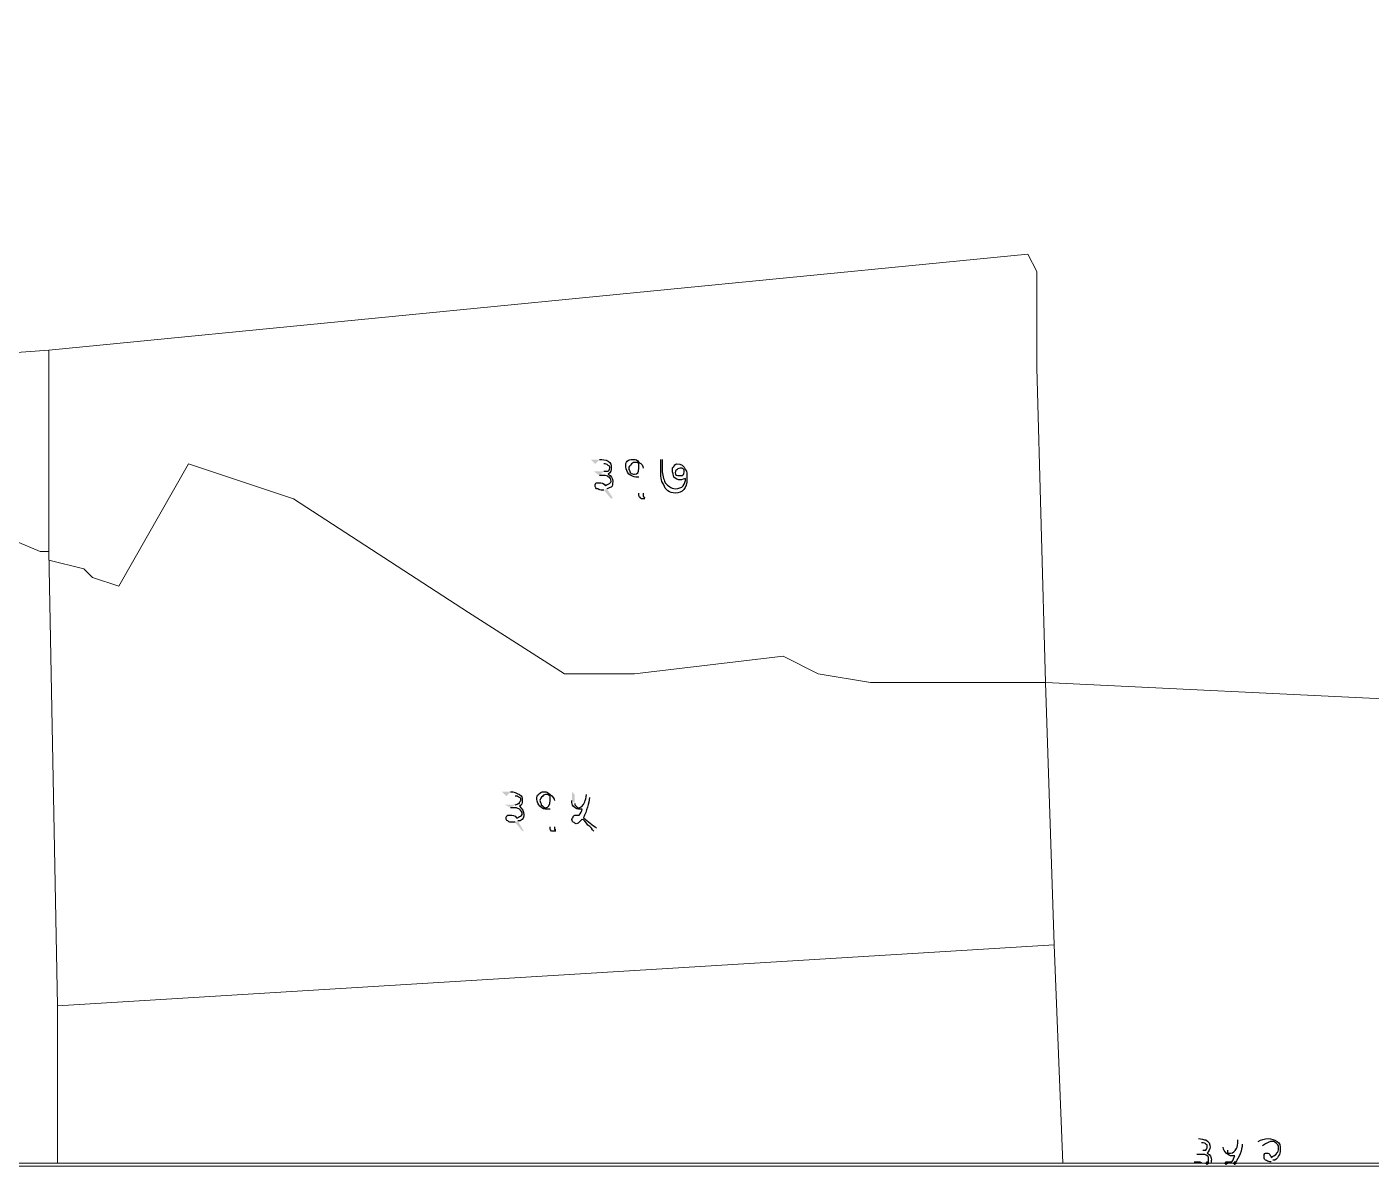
# Model space of a CAD drawing. Header units: inches. Extents: x -9985691 to 3643, y -3269800 to 4788.
# Drawn here: x -4981952 to -4981183, y -3261197 to -3260545 of the extents above; entities that cross this region are included whole.
import ezdxf

# ---------------------------------------------------------------- set-up
doc = ezdxf.new("R2010")
doc.units = ezdxf.units.IN
doc.header["$LTSCALE"] = 2
doc.header["$MEASUREMENT"] = 0
doc.header["$PDMODE"] = 34
doc.layers.add('PDF_Geometry', color=7, linetype='CONTINUOUS')
doc.layers.add('PDF_Solid Fills', color=7, linetype='CONTINUOUS')

msp = doc.modelspace()

# ---------------------------------------------------------------- hatches: boundary and pattern name
at = {"layer": 'PDF_Solid Fills', "transparency": 33554559}
h = msp.add_hatch(color=256, dxfattribs=at)
h.paths.add_polyline_path([(-4981626.93, -3260795.48), (-4981629.43, -3260792.98), (-4981624.43, -3260792.98)], flags=0)
h.paths.add_polyline_path([(-4981620.27, -3260809.65), (-4981616.93, -3260814.65), (-4981617.77, -3260815.48), (-4981621.93, -3260810.48)], flags=0)
h.paths.add_polyline_path([(-4981624.43, -3260802.15), (-4981627.77, -3260799.65), (-4981621.93, -3260799.65)], flags=0)
h.paths.add_polyline_path([(-4981599.43, -3260797.98), (-4981599.43, -3260812.15)], flags=0)
h.paths.add_polyline_path([(-4981598.6, -3260814.65), (-4981598.6, -3260815.48)], flags=0)
h.paths.add_polyline_path([(-4981589.43, -3260792.98), (-4981588.6, -3260792.98)], flags=0)
h.paths.add_polyline_path([(-4981575.27, -3260803.82), (-4981575.27, -3260803.82)], flags=0)
h = msp.add_hatch(color=256, dxfattribs=at)
h.paths.add_polyline_path([(-4981626.93, -3260795.48), (-4981629.43, -3260792.98), (-4981624.43, -3260792.98)], flags=0)
h.paths.add_polyline_path([(-4981620.27, -3260809.65), (-4981616.93, -3260814.65), (-4981617.77, -3260815.48), (-4981621.93, -3260810.48)], flags=0)
h.paths.add_polyline_path([(-4981624.43, -3260802.15), (-4981627.77, -3260799.65), (-4981621.93, -3260799.65)], flags=0)
h.paths.add_polyline_path([(-4981599.43, -3260797.98), (-4981599.43, -3260812.15)], flags=0)
h.paths.add_polyline_path([(-4981598.6, -3260814.65), (-4981598.6, -3260815.48)], flags=0)
h.paths.add_polyline_path([(-4981589.43, -3260792.98), (-4981588.6, -3260792.98)], flags=0)
h.paths.add_polyline_path([(-4981575.27, -3260803.82), (-4981575.27, -3260803.82)], flags=0)
h = msp.add_hatch(color=256, dxfattribs=at)
h.paths.add_polyline_path([(-4981677.77, -3260985.48), (-4981680.27, -3260982.98), (-4981675.27, -3260982.98)], flags=0)
h.paths.add_polyline_path([(-4981671.1, -3260999.65), (-4981667.77, -3261005.48), (-4981668.6, -3261005.48), (-4981672.77, -3261000.48)], flags=0)
h.paths.add_polyline_path([(-4981675.27, -3260992.15), (-4981678.6, -3260990.48), (-4981672.77, -3260990.48)], flags=0)
h.paths.add_polyline_path([(-4981650.27, -3260987.98), (-4981650.27, -3261002.98)], flags=0)
h.paths.add_polyline_path([(-4981649.43, -3261004.65), (-4981649.43, -3261005.48)], flags=0)
h.paths.add_polyline_path([(-4981631.93, -3260984.65), (-4981630.27, -3260986.31)], flags=0)
h.paths.add_polyline_path([(-4981626.1, -3261003.81), (-4981627.77, -3261005.48)], flags=0)
h.paths.add_polyline_path([(-4981640.27, -3260987.98), (-4981640.27, -3260982.98), (-4981638.6, -3260984.65), (-4981638.6, -3260989.65)], flags=0)
h = msp.add_hatch(color=256, dxfattribs=at)
h.paths.add_polyline_path([(-4981677.77, -3260985.48), (-4981680.27, -3260982.98), (-4981675.27, -3260982.98)], flags=0)
h.paths.add_polyline_path([(-4981671.1, -3260999.65), (-4981667.77, -3261005.48), (-4981668.6, -3261005.48), (-4981672.77, -3261000.48)], flags=0)
h.paths.add_polyline_path([(-4981675.27, -3260992.15), (-4981678.6, -3260990.48), (-4981672.77, -3260990.48)], flags=0)
h.paths.add_polyline_path([(-4981650.27, -3260987.98), (-4981650.27, -3261002.98)], flags=0)
h.paths.add_polyline_path([(-4981649.43, -3261004.65), (-4981649.43, -3261005.48)], flags=0)
h.paths.add_polyline_path([(-4981631.93, -3260984.65), (-4981630.27, -3260986.31)], flags=0)
h.paths.add_polyline_path([(-4981626.1, -3261003.81), (-4981627.77, -3261005.48)], flags=0)
h.paths.add_polyline_path([(-4981640.27, -3260987.98), (-4981640.27, -3260982.98), (-4981638.6, -3260984.65), (-4981638.6, -3260989.65)], flags=0)

# ---------------------------------------------------------------- linework, layer by layer
at = {"layer": 'PDF_Geometry', "lineweight": 13}
msp.add_lwpolyline([(-4983670.26, -3257525.48), (-4979932.76, -3257525.48), (-4979932.76, -3261197.15), (-4983670.26, -3261197.15)], close=True, dxfattribs=at)
at = {"layer": 'PDF_Geometry', "lineweight": 9}
msp.add_lwpolyline([(-4981164.43, -3260930.48), (-4981369.43, -3260920.48), (-4981374.43, -3260740.48), (-4981374.43, -3260685.48), (-4981379.43, -3260675.48), (-4981939.43, -3260730.48), (-4982354.43, -3260760.48), (-4982349.43, -3260745.48), (-4982339.43, -3260690.48), (-4982299.43, -3260525.48), (-4982074.43, -3260510.48), (-4981909.43, -3260500.48), (-4981859.43, -3260495.48), (-4981464.43, -3260465.48), (-4981434.43, -3260460.48), (-4981384.43, -3260460.48), (-4981384.43, -3260455.48), (-4981389.43, -3260055.48), (-4981114.43, -3259800.48)], dxfattribs=at)
msp.add_lwpolyline([(-4981164.43, -3260930.48), (-4981369.43, -3260920.48), (-4981374.43, -3260740.48), (-4981374.43, -3260685.48), (-4981379.43, -3260675.48), (-4981939.43, -3260730.48), (-4982354.43, -3260760.48), (-4982349.43, -3260745.48), (-4982339.43, -3260690.48), (-4982299.43, -3260525.48), (-4982074.43, -3260510.48), (-4981909.43, -3260500.48), (-4981859.43, -3260495.48), (-4981464.43, -3260465.48), (-4981434.43, -3260460.48), (-4981384.43, -3260460.48), (-4981384.43, -3260455.48), (-4981389.43, -3260055.48), (-4981114.43, -3259800.48)], dxfattribs=at)
msp.add_lwpolyline([(-4981164.43, -3260930.48), (-4981369.43, -3260920.48), (-4981374.43, -3260740.48), (-4981374.43, -3260685.48), (-4981379.43, -3260675.48), (-4981939.43, -3260730.48), (-4982354.43, -3260760.48), (-4982349.43, -3260745.48), (-4982339.43, -3260690.48), (-4982299.43, -3260525.48), (-4982074.43, -3260510.48), (-4981909.43, -3260500.48), (-4981859.43, -3260495.48), (-4981464.43, -3260465.48), (-4981434.43, -3260460.48), (-4981384.43, -3260460.48), (-4981384.43, -3260455.48), (-4981389.43, -3260055.48), (-4981114.43, -3259800.48)], dxfattribs=at)
msp.add_lwpolyline([(-4981164.43, -3260930.48), (-4981369.43, -3260920.48), (-4981374.43, -3260740.48), (-4981374.43, -3260685.48), (-4981379.43, -3260675.48), (-4981939.43, -3260730.48), (-4982354.43, -3260760.48), (-4982349.43, -3260745.48), (-4982339.43, -3260690.48), (-4982299.43, -3260525.48), (-4982074.43, -3260510.48), (-4981909.43, -3260500.48), (-4981859.43, -3260495.48), (-4981464.43, -3260465.48), (-4981434.43, -3260460.48), (-4981384.43, -3260460.48), (-4981384.43, -3260455.48), (-4981389.43, -3260055.48), (-4981114.43, -3259800.48)], dxfattribs=at)
for points in [[(-4981374.43, -3260685.48), (-4981374.43, -3260740.48), (-4981369.43, -3260920.48), (-4981469.43, -3260920.48), (-4981499.43, -3260915.48), (-4981519.43, -3260905.48), (-4981604.43, -3260915.48), (-4981644.43, -3260915.48), (-4981699.43, -3260880.48), (-4981799.43, -3260815.48), (-4981859.43, -3260795.48), (-4981899.43, -3260865.48), (-4981914.43, -3260860.48), (-4981919.43, -3260855.48), (-4981939.43, -3260850.48), (-4981939.43, -3260730.48), (-4981379.43, -3260675.48)], [(-4981374.43, -3260685.48), (-4981374.43, -3260740.48), (-4981369.43, -3260920.48), (-4981469.43, -3260920.48), (-4981499.43, -3260915.48), (-4981519.43, -3260905.48), (-4981604.43, -3260915.48), (-4981644.43, -3260915.48), (-4981699.43, -3260880.48), (-4981799.43, -3260815.48), (-4981859.43, -3260795.48), (-4981899.43, -3260865.48), (-4981914.43, -3260860.48), (-4981919.43, -3260855.48), (-4981939.43, -3260850.48), (-4981939.43, -3260730.48), (-4981379.43, -3260675.48)], [(-4981374.43, -3260685.48), (-4981374.43, -3260740.48), (-4981369.43, -3260920.48), (-4981469.43, -3260920.48), (-4981499.43, -3260915.48), (-4981519.43, -3260905.48), (-4981604.43, -3260915.48), (-4981644.43, -3260915.48), (-4981699.43, -3260880.48), (-4981799.43, -3260815.48), (-4981859.43, -3260795.48), (-4981899.43, -3260865.48), (-4981914.43, -3260860.48), (-4981919.43, -3260855.48), (-4981939.43, -3260850.48), (-4981939.43, -3260730.48), (-4981379.43, -3260675.48)], [(-4981374.43, -3260685.48), (-4981374.43, -3260740.48), (-4981369.43, -3260920.48), (-4981469.43, -3260920.48), (-4981499.43, -3260915.48), (-4981519.43, -3260905.48), (-4981604.43, -3260915.48), (-4981644.43, -3260915.48), (-4981699.43, -3260880.48), (-4981799.43, -3260815.48), (-4981859.43, -3260795.48), (-4981899.43, -3260865.48), (-4981914.43, -3260860.48), (-4981919.43, -3260855.48), (-4981939.43, -3260850.48), (-4981939.43, -3260730.48), (-4981379.43, -3260675.48)], [(-4981939.43, -3260850.48), (-4981939.43, -3260845.48), (-4981944.43, -3260845.48), (-4982039.43, -3260805.48), (-4982169.43, -3260820.48), (-4982219.43, -3260825.48), (-4982239.43, -3260880.48), (-4982324.43, -3260955.48), (-4982344.43, -3261010.48), (-4982404.43, -3260955.48), (-4982354.43, -3260760.48), (-4981939.43, -3260730.48)], [(-4981939.43, -3260850.48), (-4981939.43, -3260845.48), (-4981944.43, -3260845.48), (-4982039.43, -3260805.48), (-4982169.43, -3260820.48), (-4982219.43, -3260825.48), (-4982239.43, -3260880.48), (-4982324.43, -3260955.48), (-4982344.43, -3261010.48), (-4982404.43, -3260955.48), (-4982354.43, -3260760.48), (-4981939.43, -3260730.48)], [(-4981939.43, -3260850.48), (-4981939.43, -3260845.48), (-4981944.43, -3260845.48), (-4982039.43, -3260805.48), (-4982169.43, -3260820.48), (-4982219.43, -3260825.48), (-4982239.43, -3260880.48), (-4982324.43, -3260955.48), (-4982344.43, -3261010.48), (-4982404.43, -3260955.48), (-4982354.43, -3260760.48), (-4981939.43, -3260730.48)], [(-4981939.43, -3260850.48), (-4981939.43, -3260845.48), (-4981944.43, -3260845.48), (-4982039.43, -3260805.48), (-4982169.43, -3260820.48), (-4982219.43, -3260825.48), (-4982239.43, -3260880.48), (-4982324.43, -3260955.48), (-4982344.43, -3261010.48), (-4982404.43, -3260955.48), (-4982354.43, -3260760.48), (-4981939.43, -3260730.48)], [(-4981369.43, -3260920.48), (-4981364.43, -3261070.48), (-4981934.43, -3261105.48), (-4981939.43, -3260845.48), (-4981939.43, -3260850.48), (-4981919.43, -3260855.48), (-4981914.43, -3260860.48), (-4981899.43, -3260865.48), (-4981859.43, -3260795.48), (-4981799.43, -3260815.48), (-4981699.43, -3260880.48), (-4981644.43, -3260915.48), (-4981604.43, -3260915.48), (-4981519.43, -3260905.48), (-4981499.43, -3260915.48), (-4981469.43, -3260920.48)], [(-4981369.43, -3260920.48), (-4981364.43, -3261070.48), (-4981934.43, -3261105.48), (-4981939.43, -3260845.48), (-4981939.43, -3260850.48), (-4981919.43, -3260855.48), (-4981914.43, -3260860.48), (-4981899.43, -3260865.48), (-4981859.43, -3260795.48), (-4981799.43, -3260815.48), (-4981699.43, -3260880.48), (-4981644.43, -3260915.48), (-4981604.43, -3260915.48), (-4981519.43, -3260905.48), (-4981499.43, -3260915.48), (-4981469.43, -3260920.48)], [(-4981369.43, -3260920.48), (-4981364.43, -3261070.48), (-4981934.43, -3261105.48), (-4981939.43, -3260845.48), (-4981939.43, -3260850.48), (-4981919.43, -3260855.48), (-4981914.43, -3260860.48), (-4981899.43, -3260865.48), (-4981859.43, -3260795.48), (-4981799.43, -3260815.48), (-4981699.43, -3260880.48), (-4981644.43, -3260915.48), (-4981604.43, -3260915.48), (-4981519.43, -3260905.48), (-4981499.43, -3260915.48), (-4981469.43, -3260920.48)], [(-4981369.43, -3260920.48), (-4981364.43, -3261070.48), (-4981934.43, -3261105.48), (-4981939.43, -3260845.48), (-4981939.43, -3260850.48), (-4981919.43, -3260855.48), (-4981914.43, -3260860.48), (-4981899.43, -3260865.48), (-4981859.43, -3260795.48), (-4981799.43, -3260815.48), (-4981699.43, -3260880.48), (-4981644.43, -3260915.48), (-4981604.43, -3260915.48), (-4981519.43, -3260905.48), (-4981499.43, -3260915.48), (-4981469.43, -3260920.48)], [(-4981939.43, -3260845.48), (-4981934.43, -3261105.48), (-4981934.43, -3261195.48), (-4982364.43, -3261195.48), (-4982349.43, -3261070.48), (-4982344.43, -3261010.48), (-4982324.43, -3260955.48), (-4982239.43, -3260880.48), (-4982219.43, -3260825.48), (-4982169.43, -3260820.48), (-4982039.43, -3260805.48), (-4981944.43, -3260845.48)], [(-4981939.43, -3260845.48), (-4981934.43, -3261105.48), (-4981934.43, -3261195.48), (-4982364.43, -3261195.48), (-4982349.43, -3261070.48), (-4982344.43, -3261010.48), (-4982324.43, -3260955.48), (-4982239.43, -3260880.48), (-4982219.43, -3260825.48), (-4982169.43, -3260820.48), (-4982039.43, -3260805.48), (-4981944.43, -3260845.48)], [(-4981939.43, -3260845.48), (-4981934.43, -3261105.48), (-4981934.43, -3261195.48), (-4982364.43, -3261195.48), (-4982349.43, -3261070.48), (-4982344.43, -3261010.48), (-4982324.43, -3260955.48), (-4982239.43, -3260880.48), (-4982219.43, -3260825.48), (-4982169.43, -3260820.48), (-4982039.43, -3260805.48), (-4981944.43, -3260845.48)], [(-4981939.43, -3260845.48), (-4981934.43, -3261105.48), (-4981934.43, -3261195.48), (-4982364.43, -3261195.48), (-4982349.43, -3261070.48), (-4982344.43, -3261010.48), (-4982324.43, -3260955.48), (-4982239.43, -3260880.48), (-4982219.43, -3260825.48), (-4982169.43, -3260820.48), (-4982039.43, -3260805.48), (-4981944.43, -3260845.48)], [(-4981369.43, -3260920.48), (-4981164.43, -3260930.48), (-4981154.43, -3260930.48), (-4981159.43, -3261195.48), (-4981359.43, -3261195.48), (-4981364.43, -3261070.48)], [(-4981369.43, -3260920.48), (-4981164.43, -3260930.48), (-4981154.43, -3260930.48), (-4981159.43, -3261195.48), (-4981359.43, -3261195.48), (-4981364.43, -3261070.48)], [(-4981369.43, -3260920.48), (-4981164.43, -3260930.48), (-4981154.43, -3260930.48), (-4981159.43, -3261195.48), (-4981359.43, -3261195.48), (-4981364.43, -3261070.48)], [(-4981369.43, -3260920.48), (-4981164.43, -3260930.48), (-4981154.43, -3260930.48), (-4981159.43, -3261195.48), (-4981359.43, -3261195.48), (-4981364.43, -3261070.48)], [(-4981934.43, -3261195.48), (-4981934.43, -3261105.48), (-4981364.43, -3261070.48), (-4981359.43, -3261195.48)], [(-4981934.43, -3261195.48), (-4981934.43, -3261105.48), (-4981364.43, -3261070.48), (-4981359.43, -3261195.48)], [(-4981934.43, -3261195.48), (-4981934.43, -3261105.48), (-4981364.43, -3261070.48), (-4981359.43, -3261195.48)], [(-4981934.43, -3261195.48), (-4981934.43, -3261105.48), (-4981364.43, -3261070.48), (-4981359.43, -3261195.48)]]:
    msp.add_lwpolyline(points, close=True, dxfattribs=at)
at = {"layer": 'PDF_Geometry', "lineweight": 25}
for points in [[(-4981624.43, -3260792.98), (-4981622.77, -3260792.98), (-4981621.1, -3260792.98), (-4981619.43, -3260793.82)], [(-4981624.43, -3260792.98), (-4981622.77, -3260792.98), (-4981621.1, -3260792.98), (-4981619.43, -3260793.82)], [(-4981619.43, -3260796.32), (-4981620.27, -3260795.48), (-4981621.1, -3260795.48), (-4981621.93, -3260795.48)], [(-4981619.43, -3260796.32), (-4981620.27, -3260795.48), (-4981621.1, -3260795.48), (-4981621.93, -3260795.48)], [(-4981619.43, -3260793.82), (-4981617.77, -3260794.65), (-4981617.77, -3260796.32), (-4981617.77, -3260797.98)], [(-4981619.43, -3260793.82), (-4981617.77, -3260794.65), (-4981617.77, -3260796.32), (-4981617.77, -3260797.98)], [(-4981618.6, -3260797.15), (-4981618.6, -3260797.15), (-4981618.6, -3260796.32), (-4981619.43, -3260796.32)], [(-4981618.6, -3260797.15), (-4981618.6, -3260797.15), (-4981618.6, -3260796.32), (-4981619.43, -3260796.32)], [(-4981609.43, -3260797.15), (-4981609.43, -3260795.48), (-4981609.43, -3260794.65), (-4981608.6, -3260793.82)], [(-4981609.43, -3260797.15), (-4981609.43, -3260795.48), (-4981609.43, -3260794.65), (-4981608.6, -3260793.82)], [(-4981608.6, -3260793.82), (-4981607.77, -3260792.98), (-4981606.93, -3260792.98), (-4981605.27, -3260792.98)], [(-4981608.6, -3260793.82), (-4981607.77, -3260792.98), (-4981606.93, -3260792.98), (-4981605.27, -3260792.98)], [(-4981606.1, -3260795.48), (-4981606.93, -3260796.32), (-4981607.77, -3260797.15), (-4981607.77, -3260797.98)], [(-4981606.1, -3260795.48), (-4981606.93, -3260796.32), (-4981607.77, -3260797.15), (-4981607.77, -3260797.98)], [(-4981603.6, -3260794.65), (-4981605.27, -3260794.65), (-4981605.27, -3260794.65), (-4981606.1, -3260795.48)], [(-4981603.6, -3260794.65), (-4981605.27, -3260794.65), (-4981605.27, -3260794.65), (-4981606.1, -3260795.48)], [(-4981605.27, -3260792.98), (-4981603.6, -3260792.98), (-4981602.77, -3260792.98), (-4981601.93, -3260794.65)], [(-4981605.27, -3260792.98), (-4981603.6, -3260792.98), (-4981602.77, -3260792.98), (-4981601.93, -3260794.65)], [(-4981601.93, -3260795.48), (-4981602.77, -3260794.65), (-4981602.77, -3260794.65), (-4981603.6, -3260794.65)], [(-4981601.93, -3260795.48), (-4981602.77, -3260794.65), (-4981602.77, -3260794.65), (-4981603.6, -3260794.65)], [(-4981601.93, -3260794.65), (-4981600.27, -3260795.48), (-4981599.43, -3260796.32), (-4981599.43, -3260797.98)], [(-4981601.93, -3260794.65), (-4981600.27, -3260795.48), (-4981599.43, -3260796.32), (-4981599.43, -3260797.98)], [(-4981601.93, -3260797.98), (-4981601.93, -3260797.15), (-4981601.93, -3260796.32), (-4981601.93, -3260795.48)], [(-4981601.93, -3260797.98), (-4981601.93, -3260797.15), (-4981601.93, -3260796.32), (-4981601.93, -3260795.48)], [(-4981589.43, -3260798.82), (-4981589.43, -3260797.15), (-4981589.43, -3260795.48), (-4981589.43, -3260792.98)], [(-4981589.43, -3260798.82), (-4981589.43, -3260797.15), (-4981589.43, -3260795.48), (-4981589.43, -3260792.98)], [(-4981588.6, -3260792.98), (-4981588.6, -3260793.82), (-4981588.6, -3260794.65), (-4981588.6, -3260796.32)], [(-4981588.6, -3260792.98), (-4981588.6, -3260793.82), (-4981588.6, -3260794.65), (-4981588.6, -3260796.32)], [(-4981588.6, -3260796.32), (-4981588.6, -3260797.15), (-4981588.6, -3260797.98), (-4981588.6, -3260798.82)], [(-4981588.6, -3260796.32), (-4981588.6, -3260797.15), (-4981588.6, -3260797.98), (-4981588.6, -3260798.82)], [(-4981581.93, -3260797.15), (-4981581.93, -3260796.32), (-4981581.1, -3260795.48), (-4981580.27, -3260795.48)], [(-4981581.93, -3260797.15), (-4981581.93, -3260796.32), (-4981581.1, -3260795.48), (-4981580.27, -3260795.48)], [(-4981580.27, -3260795.48), (-4981577.77, -3260795.48), (-4981576.1, -3260796.32), (-4981575.27, -3260798.82)], [(-4981580.27, -3260795.48), (-4981577.77, -3260795.48), (-4981576.1, -3260796.32), (-4981575.27, -3260798.82)], [(-4981623.6, -3260802.15), (-4981623.6, -3260802.15), (-4981624.43, -3260802.15), (-4981624.43, -3260802.15)], [(-4981623.6, -3260802.15), (-4981623.6, -3260802.15), (-4981624.43, -3260802.15), (-4981624.43, -3260802.15)], [(-4981621.93, -3260802.15), (-4981622.77, -3260802.15), (-4981622.77, -3260802.15), (-4981623.6, -3260802.15)], [(-4981621.93, -3260802.15), (-4981622.77, -3260802.15), (-4981622.77, -3260802.15), (-4981623.6, -3260802.15)], [(-4981621.93, -3260799.65), (-4981621.1, -3260799.65), (-4981620.27, -3260799.65), (-4981619.43, -3260799.65)], [(-4981621.93, -3260799.65), (-4981621.1, -3260799.65), (-4981620.27, -3260799.65), (-4981619.43, -3260799.65)], [(-4981619.43, -3260802.98), (-4981619.43, -3260802.15), (-4981621.1, -3260802.15), (-4981621.93, -3260802.15)], [(-4981619.43, -3260802.98), (-4981619.43, -3260802.15), (-4981621.1, -3260802.15), (-4981621.93, -3260802.15)], [(-4981619.43, -3260799.65), (-4981618.6, -3260798.82), (-4981618.6, -3260797.98), (-4981618.6, -3260797.15)], [(-4981619.43, -3260799.65), (-4981618.6, -3260798.82), (-4981618.6, -3260797.98), (-4981618.6, -3260797.15)], [(-4981617.77, -3260797.98), (-4981617.77, -3260798.82), (-4981617.77, -3260800.48), (-4981619.43, -3260801.32)], [(-4981617.77, -3260797.98), (-4981617.77, -3260798.82), (-4981617.77, -3260800.48), (-4981619.43, -3260801.32)], [(-4981619.43, -3260801.32), (-4981617.77, -3260802.15), (-4981616.93, -3260803.82), (-4981616.93, -3260805.48)], [(-4981619.43, -3260801.32), (-4981617.77, -3260802.15), (-4981616.93, -3260803.82), (-4981616.93, -3260805.48)], [(-4981617.77, -3260805.48), (-4981617.77, -3260803.82), (-4981618.6, -3260802.98), (-4981619.43, -3260802.98)], [(-4981617.77, -3260805.48), (-4981617.77, -3260803.82), (-4981618.6, -3260802.98), (-4981619.43, -3260802.98)], [(-4981607.77, -3260801.32), (-4981608.6, -3260799.65), (-4981609.43, -3260798.82), (-4981609.43, -3260797.15)], [(-4981607.77, -3260801.32), (-4981608.6, -3260799.65), (-4981609.43, -3260798.82), (-4981609.43, -3260797.15)], [(-4981607.77, -3260797.98), (-4981607.77, -3260798.82), (-4981606.93, -3260799.65), (-4981606.93, -3260800.48)], [(-4981607.77, -3260797.98), (-4981607.77, -3260798.82), (-4981606.93, -3260799.65), (-4981606.93, -3260800.48)], [(-4981603.6, -3260802.98), (-4981605.27, -3260802.98), (-4981606.1, -3260802.15), (-4981607.77, -3260801.32)], [(-4981603.6, -3260802.98), (-4981605.27, -3260802.98), (-4981606.1, -3260802.15), (-4981607.77, -3260801.32)], [(-4981606.93, -3260800.48), (-4981606.1, -3260801.32), (-4981605.27, -3260801.32), (-4981604.43, -3260801.32)], [(-4981606.93, -3260800.48), (-4981606.1, -3260801.32), (-4981605.27, -3260801.32), (-4981604.43, -3260801.32)], [(-4981604.43, -3260801.32), (-4981602.77, -3260801.32), (-4981601.93, -3260800.48), (-4981601.93, -3260797.98)], [(-4981604.43, -3260801.32), (-4981602.77, -3260801.32), (-4981601.93, -3260800.48), (-4981601.93, -3260797.98)], [(-4981601.93, -3260802.98), (-4981602.77, -3260802.98), (-4981602.77, -3260802.98), (-4981603.6, -3260802.98)], [(-4981601.93, -3260802.98), (-4981602.77, -3260802.98), (-4981602.77, -3260802.98), (-4981603.6, -3260802.98)], [(-4981587.77, -3260807.15), (-4981589.43, -3260805.48), (-4981589.43, -3260802.15), (-4981589.43, -3260798.82)], [(-4981587.77, -3260807.15), (-4981589.43, -3260805.48), (-4981589.43, -3260802.15), (-4981589.43, -3260798.82)], [(-4981588.6, -3260798.82), (-4981588.6, -3260802.15), (-4981587.77, -3260803.82), (-4981586.93, -3260806.32)], [(-4981588.6, -3260798.82), (-4981588.6, -3260802.15), (-4981587.77, -3260803.82), (-4981586.93, -3260806.32)], [(-4981582.77, -3260798.82), (-4981582.77, -3260797.98), (-4981582.77, -3260797.15), (-4981581.93, -3260797.15)], [(-4981582.77, -3260798.82), (-4981582.77, -3260797.98), (-4981582.77, -3260797.15), (-4981581.93, -3260797.15)], [(-4981581.93, -3260802.98), (-4981581.93, -3260802.15), (-4981582.77, -3260800.48), (-4981582.77, -3260798.82)], [(-4981581.93, -3260802.98), (-4981581.93, -3260802.15), (-4981582.77, -3260800.48), (-4981582.77, -3260798.82)], [(-4981578.6, -3260804.65), (-4981579.43, -3260804.65), (-4981581.1, -3260803.82), (-4981581.93, -3260802.98)], [(-4981578.6, -3260804.65), (-4981579.43, -3260804.65), (-4981581.1, -3260803.82), (-4981581.93, -3260802.98)], [(-4981580.27, -3260798.82), (-4981581.1, -3260799.65), (-4981581.1, -3260799.65), (-4981581.1, -3260800.48)], [(-4981580.27, -3260798.82), (-4981581.1, -3260799.65), (-4981581.1, -3260799.65), (-4981581.1, -3260800.48)], [(-4981581.1, -3260800.48), (-4981581.1, -3260802.15), (-4981580.27, -3260802.15), (-4981578.6, -3260802.15)], [(-4981581.1, -3260800.48), (-4981581.1, -3260802.15), (-4981580.27, -3260802.15), (-4981578.6, -3260802.15)], [(-4981574.43, -3260803.82), (-4981574.43, -3260809.65), (-4981576.93, -3260812.15), (-4981581.1, -3260812.15)], [(-4981581.1, -3260809.65), (-4981576.93, -3260809.65), (-4981575.27, -3260807.15), (-4981575.27, -3260803.82)], [(-4981574.43, -3260803.82), (-4981574.43, -3260809.65), (-4981576.93, -3260812.15), (-4981581.1, -3260812.15)], [(-4981581.1, -3260809.65), (-4981576.93, -3260809.65), (-4981575.27, -3260807.15), (-4981575.27, -3260803.82)], [(-4981577.77, -3260797.98), (-4981578.6, -3260797.98), (-4981579.43, -3260797.98), (-4981580.27, -3260798.82)], [(-4981577.77, -3260797.98), (-4981578.6, -3260797.98), (-4981579.43, -3260797.98), (-4981580.27, -3260798.82)], [(-4981578.6, -3260802.15), (-4981577.77, -3260802.15), (-4981576.93, -3260802.15), (-4981576.93, -3260802.15)], [(-4981578.6, -3260802.15), (-4981577.77, -3260802.15), (-4981576.93, -3260802.15), (-4981576.93, -3260802.15)], [(-4981575.27, -3260803.82), (-4981576.1, -3260803.82), (-4981576.93, -3260804.65), (-4981578.6, -3260804.65)], [(-4981575.27, -3260803.82), (-4981576.1, -3260803.82), (-4981576.93, -3260804.65), (-4981578.6, -3260804.65)], [(-4981576.1, -3260798.82), (-4981576.93, -3260797.98), (-4981576.93, -3260797.98), (-4981577.77, -3260797.98)], [(-4981576.1, -3260798.82), (-4981576.93, -3260797.98), (-4981576.93, -3260797.98), (-4981577.77, -3260797.98)], [(-4981576.93, -3260802.15), (-4981576.1, -3260801.32), (-4981576.1, -3260800.48), (-4981576.1, -3260799.65)], [(-4981576.93, -3260802.15), (-4981576.1, -3260801.32), (-4981576.1, -3260800.48), (-4981576.1, -3260799.65)], [(-4981576.1, -3260799.65), (-4981576.1, -3260799.65), (-4981576.1, -3260798.82), (-4981576.1, -3260798.82)], [(-4981576.1, -3260799.65), (-4981576.1, -3260799.65), (-4981576.1, -3260798.82), (-4981576.1, -3260798.82)], [(-4981575.27, -3260798.82), (-4981574.43, -3260799.65), (-4981574.43, -3260801.32), (-4981574.43, -3260803.82)], [(-4981575.27, -3260798.82), (-4981574.43, -3260799.65), (-4981574.43, -3260801.32), (-4981574.43, -3260803.82)], [(-4981626.93, -3260807.98), (-4981626.93, -3260807.15), (-4981626.93, -3260806.32), (-4981626.1, -3260806.32)], [(-4981626.93, -3260807.98), (-4981626.93, -3260807.15), (-4981626.93, -3260806.32), (-4981626.1, -3260806.32)], [(-4981626.1, -3260809.65), (-4981626.93, -3260808.82), (-4981626.93, -3260808.82), (-4981626.93, -3260807.98)], [(-4981626.1, -3260809.65), (-4981626.93, -3260808.82), (-4981626.93, -3260808.82), (-4981626.93, -3260807.98)], [(-4981626.1, -3260806.32), (-4981626.1, -3260806.32), (-4981625.27, -3260806.32), (-4981624.43, -3260806.32)], [(-4981626.1, -3260806.32), (-4981626.1, -3260806.32), (-4981625.27, -3260806.32), (-4981624.43, -3260806.32)], [(-4981623.6, -3260810.48), (-4981624.43, -3260810.48), (-4981625.27, -3260809.65), (-4981626.1, -3260809.65)], [(-4981623.6, -3260810.48), (-4981624.43, -3260810.48), (-4981625.27, -3260809.65), (-4981626.1, -3260809.65)], [(-4981624.43, -3260806.32), (-4981623.6, -3260806.32), (-4981621.93, -3260806.32), (-4981621.1, -3260807.98)], [(-4981624.43, -3260806.32), (-4981623.6, -3260806.32), (-4981621.93, -3260806.32), (-4981621.1, -3260807.98)], [(-4981621.93, -3260810.48), (-4981621.93, -3260810.48), (-4981622.77, -3260810.48), (-4981623.6, -3260810.48)], [(-4981621.93, -3260810.48), (-4981621.93, -3260810.48), (-4981622.77, -3260810.48), (-4981623.6, -3260810.48)], [(-4981621.1, -3260807.98), (-4981621.1, -3260807.98), (-4981620.27, -3260807.15), (-4981619.43, -3260807.15)], [(-4981621.1, -3260807.98), (-4981621.1, -3260807.98), (-4981620.27, -3260807.15), (-4981619.43, -3260807.15)], [(-4981617.77, -3260808.82), (-4981618.6, -3260808.82), (-4981619.43, -3260809.65), (-4981620.27, -3260809.65)], [(-4981617.77, -3260808.82), (-4981618.6, -3260808.82), (-4981619.43, -3260809.65), (-4981620.27, -3260809.65)], [(-4981619.43, -3260807.15), (-4981618.6, -3260806.32), (-4981617.77, -3260806.32), (-4981617.77, -3260805.48)], [(-4981619.43, -3260807.15), (-4981618.6, -3260806.32), (-4981617.77, -3260806.32), (-4981617.77, -3260805.48)], [(-4981616.93, -3260805.48), (-4981616.93, -3260807.15), (-4981616.93, -3260807.98), (-4981617.77, -3260808.82)], [(-4981616.93, -3260805.48), (-4981616.93, -3260807.15), (-4981616.93, -3260807.98), (-4981617.77, -3260808.82)], [(-4981581.1, -3260812.15), (-4981584.43, -3260812.15), (-4981586.93, -3260810.48), (-4981587.77, -3260807.15)], [(-4981581.1, -3260812.15), (-4981584.43, -3260812.15), (-4981586.93, -3260810.48), (-4981587.77, -3260807.15)], [(-4981586.93, -3260806.32), (-4981585.27, -3260807.98), (-4981583.6, -3260809.65), (-4981581.1, -3260809.65)], [(-4981586.93, -3260806.32), (-4981585.27, -3260807.98), (-4981583.6, -3260809.65), (-4981581.1, -3260809.65)], [(-4981601.1, -3260814.65), (-4981601.93, -3260814.65), (-4981601.93, -3260813.82), (-4981601.93, -3260812.15)], [(-4981601.1, -3260814.65), (-4981601.93, -3260814.65), (-4981601.93, -3260813.82), (-4981601.93, -3260812.15)], [(-4981598.6, -3260815.48), (-4981600.27, -3260815.48), (-4981601.1, -3260815.48), (-4981601.1, -3260814.65)], [(-4981598.6, -3260815.48), (-4981600.27, -3260815.48), (-4981601.1, -3260815.48), (-4981601.1, -3260814.65)], [(-4981599.43, -3260812.15), (-4981599.43, -3260812.98), (-4981599.43, -3260813.82), (-4981599.43, -3260813.82)], [(-4981599.43, -3260812.15), (-4981599.43, -3260812.98), (-4981599.43, -3260813.82), (-4981599.43, -3260813.82)], [(-4981599.43, -3260813.82), (-4981599.43, -3260813.82), (-4981599.43, -3260814.65), (-4981598.6, -3260814.65)], [(-4981599.43, -3260813.82), (-4981599.43, -3260813.82), (-4981599.43, -3260814.65), (-4981598.6, -3260814.65)], [(-4981675.27, -3260982.98), (-4981673.6, -3260982.98), (-4981671.93, -3260983.81), (-4981670.27, -3260984.65)], [(-4981675.27, -3260982.98), (-4981673.6, -3260982.98), (-4981671.93, -3260983.81), (-4981670.27, -3260984.65)], [(-4981670.27, -3260986.31), (-4981671.1, -3260985.48), (-4981671.93, -3260985.48), (-4981672.77, -3260985.48)], [(-4981670.27, -3260986.31), (-4981671.1, -3260985.48), (-4981671.93, -3260985.48), (-4981672.77, -3260985.48)], [(-4981670.27, -3260984.65), (-4981668.6, -3260985.48), (-4981668.6, -3260986.31), (-4981668.6, -3260987.98)], [(-4981670.27, -3260984.65), (-4981668.6, -3260985.48), (-4981668.6, -3260986.31), (-4981668.6, -3260987.98)], [(-4981669.43, -3260987.98), (-4981669.43, -3260987.15), (-4981669.43, -3260986.31), (-4981670.27, -3260986.31)], [(-4981669.43, -3260987.98), (-4981669.43, -3260987.15), (-4981669.43, -3260986.31), (-4981670.27, -3260986.31)], [(-4981668.6, -3260987.98), (-4981668.6, -3260989.65), (-4981668.6, -3260990.48), (-4981670.27, -3260991.31)], [(-4981670.27, -3260989.65), (-4981670.27, -3260988.81), (-4981669.43, -3260987.98), (-4981669.43, -3260987.98)], [(-4981668.6, -3260987.98), (-4981668.6, -3260989.65), (-4981668.6, -3260990.48), (-4981670.27, -3260991.31)], [(-4981670.27, -3260989.65), (-4981670.27, -3260988.81), (-4981669.43, -3260987.98), (-4981669.43, -3260987.98)], [(-4981660.27, -3260987.15), (-4981660.27, -3260986.31), (-4981660.27, -3260984.65), (-4981659.43, -3260984.65)], [(-4981660.27, -3260987.15), (-4981660.27, -3260986.31), (-4981660.27, -3260984.65), (-4981659.43, -3260984.65)], [(-4981658.6, -3260991.31), (-4981659.43, -3260990.48), (-4981660.27, -3260988.81), (-4981660.27, -3260987.15)], [(-4981658.6, -3260991.31), (-4981659.43, -3260990.48), (-4981660.27, -3260988.81), (-4981660.27, -3260987.15)], [(-4981659.43, -3260984.65), (-4981658.6, -3260983.81), (-4981657.77, -3260982.98), (-4981656.1, -3260982.98)], [(-4981659.43, -3260984.65), (-4981658.6, -3260983.81), (-4981657.77, -3260982.98), (-4981656.1, -3260982.98)], [(-4981656.93, -3260985.48), (-4981657.77, -3260986.31), (-4981658.6, -3260987.15), (-4981658.6, -3260987.98)], [(-4981656.93, -3260985.48), (-4981657.77, -3260986.31), (-4981658.6, -3260987.15), (-4981658.6, -3260987.98)], [(-4981658.6, -3260987.98), (-4981658.6, -3260988.81), (-4981657.77, -3260989.65), (-4981657.77, -3260990.48)], [(-4981658.6, -3260987.98), (-4981658.6, -3260988.81), (-4981657.77, -3260989.65), (-4981657.77, -3260990.48)], [(-4981654.43, -3260984.65), (-4981656.1, -3260984.65), (-4981656.1, -3260984.65), (-4981656.93, -3260985.48)], [(-4981654.43, -3260984.65), (-4981656.1, -3260984.65), (-4981656.1, -3260984.65), (-4981656.93, -3260985.48)], [(-4981656.1, -3260982.98), (-4981654.43, -3260982.98), (-4981653.6, -3260983.81), (-4981652.77, -3260984.65)], [(-4981656.1, -3260982.98), (-4981654.43, -3260982.98), (-4981653.6, -3260983.81), (-4981652.77, -3260984.65)], [(-4981655.27, -3260992.15), (-4981653.6, -3260992.15), (-4981652.77, -3260990.48), (-4981652.77, -3260987.98)], [(-4981655.27, -3260992.15), (-4981653.6, -3260992.15), (-4981652.77, -3260990.48), (-4981652.77, -3260987.98)], [(-4981652.77, -3260985.48), (-4981653.6, -3260984.65), (-4981654.43, -3260984.65), (-4981654.43, -3260984.65)], [(-4981652.77, -3260985.48), (-4981653.6, -3260984.65), (-4981654.43, -3260984.65), (-4981654.43, -3260984.65)], [(-4981652.77, -3260984.65), (-4981651.1, -3260985.48), (-4981650.27, -3260987.15), (-4981650.27, -3260987.98)], [(-4981652.77, -3260984.65), (-4981651.1, -3260985.48), (-4981650.27, -3260987.15), (-4981650.27, -3260987.98)], [(-4981652.77, -3260987.98), (-4981652.77, -3260987.15), (-4981652.77, -3260986.31), (-4981652.77, -3260985.48)], [(-4981652.77, -3260987.98), (-4981652.77, -3260987.15), (-4981652.77, -3260986.31), (-4981652.77, -3260985.48)], [(-4981639.43, -3260991.31), (-4981640.27, -3260990.48), (-4981640.27, -3260989.65), (-4981640.27, -3260987.98)], [(-4981639.43, -3260991.31), (-4981640.27, -3260990.48), (-4981640.27, -3260989.65), (-4981640.27, -3260987.98)], [(-4981630.27, -3260986.31), (-4981630.27, -3260989.65), (-4981631.93, -3260993.81), (-4981633.6, -3260997.98)], [(-4981630.27, -3260986.31), (-4981630.27, -3260989.65), (-4981631.93, -3260993.81), (-4981633.6, -3260997.98)], [(-4981632.77, -3260988.81), (-4981632.77, -3260987.98), (-4981631.93, -3260986.31), (-4981631.93, -3260984.65)], [(-4981632.77, -3260988.81), (-4981632.77, -3260987.98), (-4981631.93, -3260986.31), (-4981631.93, -3260984.65)], [(-4981674.43, -3260992.15), (-4981675.27, -3260992.15), (-4981675.27, -3260992.15), (-4981675.27, -3260992.15)], [(-4981674.43, -3260992.15), (-4981675.27, -3260992.15), (-4981675.27, -3260992.15), (-4981675.27, -3260992.15)], [(-4981672.77, -3260992.15), (-4981673.6, -3260992.15), (-4981673.6, -3260992.15), (-4981674.43, -3260992.15)], [(-4981672.77, -3260992.15), (-4981673.6, -3260992.15), (-4981673.6, -3260992.15), (-4981674.43, -3260992.15)], [(-4981672.77, -3260990.48), (-4981671.93, -3260990.48), (-4981671.1, -3260989.65), (-4981670.27, -3260989.65)], [(-4981672.77, -3260990.48), (-4981671.93, -3260990.48), (-4981671.1, -3260989.65), (-4981670.27, -3260989.65)], [(-4981670.27, -3260992.98), (-4981670.27, -3260992.98), (-4981671.93, -3260992.15), (-4981672.77, -3260992.15)], [(-4981670.27, -3260992.98), (-4981670.27, -3260992.98), (-4981671.93, -3260992.15), (-4981672.77, -3260992.15)], [(-4981670.27, -3260991.31), (-4981668.6, -3260992.98), (-4981667.77, -3260993.81), (-4981667.77, -3260996.31)], [(-4981670.27, -3260991.31), (-4981668.6, -3260992.98), (-4981667.77, -3260993.81), (-4981667.77, -3260996.31)], [(-4981668.6, -3260995.48), (-4981668.6, -3260994.65), (-4981669.43, -3260993.81), (-4981670.27, -3260992.98)], [(-4981668.6, -3260995.48), (-4981668.6, -3260994.65), (-4981669.43, -3260993.81), (-4981670.27, -3260992.98)], [(-4981670.27, -3260997.15), (-4981669.43, -3260997.15), (-4981668.6, -3260996.31), (-4981668.6, -3260995.48)], [(-4981670.27, -3260997.15), (-4981669.43, -3260997.15), (-4981668.6, -3260996.31), (-4981668.6, -3260995.48)], [(-4981654.43, -3260992.98), (-4981656.1, -3260992.98), (-4981656.93, -3260992.98), (-4981658.6, -3260991.31)], [(-4981654.43, -3260992.98), (-4981656.1, -3260992.98), (-4981656.93, -3260992.98), (-4981658.6, -3260991.31)], [(-4981657.77, -3260990.48), (-4981656.93, -3260991.31), (-4981656.1, -3260992.15), (-4981655.27, -3260992.15)], [(-4981657.77, -3260990.48), (-4981656.93, -3260991.31), (-4981656.1, -3260992.15), (-4981655.27, -3260992.15)], [(-4981652.77, -3260992.98), (-4981653.6, -3260992.98), (-4981653.6, -3260992.98), (-4981654.43, -3260992.98)], [(-4981652.77, -3260992.98), (-4981653.6, -3260992.98), (-4981653.6, -3260992.98), (-4981654.43, -3260992.98)], [(-4981635.27, -3260992.98), (-4981636.93, -3260992.98), (-4981637.77, -3260992.98), (-4981639.43, -3260991.31)], [(-4981635.27, -3260992.98), (-4981636.93, -3260992.98), (-4981637.77, -3260992.98), (-4981639.43, -3260991.31)], [(-4981638.6, -3260989.65), (-4981638.6, -3260990.48), (-4981638.6, -3260990.48), (-4981637.77, -3260991.31)], [(-4981638.6, -3260989.65), (-4981638.6, -3260990.48), (-4981638.6, -3260990.48), (-4981637.77, -3260991.31)], [(-4981637.77, -3260991.31), (-4981637.77, -3260991.31), (-4981636.93, -3260992.15), (-4981636.93, -3260992.15)], [(-4981637.77, -3260991.31), (-4981637.77, -3260991.31), (-4981636.93, -3260992.15), (-4981636.93, -3260992.15)], [(-4981636.93, -3260992.15), (-4981635.27, -3260992.15), (-4981633.6, -3260991.31), (-4981632.77, -3260988.81)], [(-4981636.93, -3260992.15), (-4981635.27, -3260992.15), (-4981633.6, -3260991.31), (-4981632.77, -3260988.81)], [(-4981636.1, -3260996.31), (-4981635.27, -3260995.48), (-4981634.43, -3260993.81), (-4981634.43, -3260992.98)], [(-4981636.1, -3260996.31), (-4981635.27, -3260995.48), (-4981634.43, -3260993.81), (-4981634.43, -3260992.98)], [(-4981634.43, -3260992.98), (-4981634.43, -3260992.98), (-4981635.27, -3260992.98), (-4981635.27, -3260992.98)], [(-4981634.43, -3260992.98), (-4981634.43, -3260992.98), (-4981635.27, -3260992.98), (-4981635.27, -3260992.98)], [(-4981677.77, -3260997.98), (-4981677.77, -3260997.15), (-4981677.77, -3260997.15), (-4981676.93, -3260996.31)], [(-4981677.77, -3260997.98), (-4981677.77, -3260997.15), (-4981677.77, -3260997.15), (-4981676.93, -3260996.31)], [(-4981676.93, -3260999.65), (-4981677.77, -3260999.65), (-4981677.77, -3260998.81), (-4981677.77, -3260997.98)], [(-4981676.93, -3260999.65), (-4981677.77, -3260999.65), (-4981677.77, -3260998.81), (-4981677.77, -3260997.98)], [(-4981676.93, -3260996.31), (-4981676.93, -3260996.31), (-4981676.1, -3260996.31), (-4981675.27, -3260996.31)], [(-4981676.93, -3260996.31), (-4981676.93, -3260996.31), (-4981676.1, -3260996.31), (-4981675.27, -3260996.31)], [(-4981674.43, -3261000.48), (-4981675.27, -3261000.48), (-4981676.1, -3261000.48), (-4981676.93, -3260999.65)], [(-4981674.43, -3261000.48), (-4981675.27, -3261000.48), (-4981676.1, -3261000.48), (-4981676.93, -3260999.65)], [(-4981675.27, -3260996.31), (-4981674.43, -3260996.31), (-4981672.77, -3260996.31), (-4981671.93, -3260997.98)], [(-4981675.27, -3260996.31), (-4981674.43, -3260996.31), (-4981672.77, -3260996.31), (-4981671.93, -3260997.98)], [(-4981672.77, -3261000.48), (-4981672.77, -3261000.48), (-4981673.6, -3261000.48), (-4981674.43, -3261000.48)], [(-4981672.77, -3261000.48), (-4981672.77, -3261000.48), (-4981673.6, -3261000.48), (-4981674.43, -3261000.48)], [(-4981671.93, -3260997.98), (-4981671.93, -3260997.98), (-4981671.1, -3260997.98), (-4981670.27, -3260997.15)], [(-4981671.93, -3260997.98), (-4981671.93, -3260997.98), (-4981671.1, -3260997.98), (-4981670.27, -3260997.15)], [(-4981668.6, -3260998.81), (-4981669.43, -3260999.65), (-4981670.27, -3260999.65), (-4981671.1, -3260999.65)], [(-4981668.6, -3260998.81), (-4981669.43, -3260999.65), (-4981670.27, -3260999.65), (-4981671.1, -3260999.65)], [(-4981667.77, -3260996.31), (-4981667.77, -3260997.15), (-4981667.77, -3260997.98), (-4981668.6, -3260998.81)], [(-4981667.77, -3260996.31), (-4981667.77, -3260997.15), (-4981667.77, -3260997.98), (-4981668.6, -3260998.81)], [(-4981651.93, -3261005.48), (-4981652.77, -3261004.65), (-4981652.77, -3261003.81), (-4981652.77, -3261002.98)], [(-4981651.93, -3261005.48), (-4981652.77, -3261004.65), (-4981652.77, -3261003.81), (-4981652.77, -3261002.98)], [(-4981650.27, -3261002.98), (-4981650.27, -3261003.81), (-4981650.27, -3261003.81), (-4981650.27, -3261003.81)], [(-4981650.27, -3261002.98), (-4981650.27, -3261003.81), (-4981650.27, -3261003.81), (-4981650.27, -3261003.81)], [(-4981650.27, -3261003.81), (-4981650.27, -3261004.65), (-4981650.27, -3261004.65), (-4981649.43, -3261004.65)], [(-4981650.27, -3261003.81), (-4981650.27, -3261004.65), (-4981650.27, -3261004.65), (-4981649.43, -3261004.65)], [(-4981640.27, -3260998.81), (-4981640.27, -3260997.98), (-4981639.43, -3260997.98), (-4981639.43, -3260997.15)], [(-4981640.27, -3260998.81), (-4981640.27, -3260997.98), (-4981639.43, -3260997.98), (-4981639.43, -3260997.15)], [(-4981639.43, -3261000.48), (-4981639.43, -3261000.48), (-4981640.27, -3260999.65), (-4981640.27, -3260998.81)], [(-4981639.43, -3261000.48), (-4981639.43, -3261000.48), (-4981640.27, -3260999.65), (-4981640.27, -3260998.81)], [(-4981639.43, -3260997.15), (-4981638.6, -3260996.31), (-4981638.6, -3260996.31), (-4981637.77, -3260996.31)], [(-4981639.43, -3260997.15), (-4981638.6, -3260996.31), (-4981638.6, -3260996.31), (-4981637.77, -3260996.31)], [(-4981637.77, -3261001.31), (-4981638.6, -3261001.31), (-4981638.6, -3261000.48), (-4981639.43, -3261000.48)], [(-4981637.77, -3261001.31), (-4981638.6, -3261001.31), (-4981638.6, -3261000.48), (-4981639.43, -3261000.48)], [(-4981637.77, -3260996.31), (-4981636.93, -3260996.31), (-4981636.1, -3260996.31), (-4981636.1, -3260996.31)], [(-4981637.77, -3260996.31), (-4981636.93, -3260996.31), (-4981636.1, -3260996.31), (-4981636.1, -3260996.31)], [(-4981636.1, -3261000.48), (-4981636.1, -3261000.48), (-4981636.93, -3261001.31), (-4981637.77, -3261001.31)], [(-4981636.1, -3261000.48), (-4981636.1, -3261000.48), (-4981636.93, -3261001.31), (-4981637.77, -3261001.31)], [(-4981634.43, -3260998.81), (-4981634.43, -3260998.81), (-4981635.27, -3260999.65), (-4981636.1, -3261000.48)], [(-4981634.43, -3260998.81), (-4981634.43, -3260998.81), (-4981635.27, -3260999.65), (-4981636.1, -3261000.48)], [(-4981631.1, -3261002.15), (-4981631.93, -3261000.48), (-4981633.6, -3260998.81), (-4981634.43, -3260998.81)], [(-4981631.1, -3261002.15), (-4981631.93, -3261000.48), (-4981633.6, -3260998.81), (-4981634.43, -3260998.81)], [(-4981633.6, -3260997.98), (-4981631.1, -3260999.65), (-4981628.6, -3261002.15), (-4981626.1, -3261003.81)], [(-4981633.6, -3260997.98), (-4981631.1, -3260999.65), (-4981628.6, -3261002.15), (-4981626.1, -3261003.81)], [(-4981627.77, -3261005.48), (-4981628.6, -3261004.65), (-4981629.43, -3261002.98), (-4981631.1, -3261002.15)], [(-4981627.77, -3261005.48), (-4981628.6, -3261004.65), (-4981629.43, -3261002.98), (-4981631.1, -3261002.15)], [(-4981649.43, -3261005.48), (-4981651.1, -3261005.48), (-4981651.93, -3261005.48), (-4981651.93, -3261005.48)], [(-4981649.43, -3261005.48), (-4981651.1, -3261005.48), (-4981651.93, -3261005.48), (-4981651.93, -3261005.48)], [(-4981281.93, -3261181.32), (-4981280.26, -3261181.32), (-4981278.6, -3261182.15), (-4981277.76, -3261182.15)], [(-4981281.93, -3261181.32), (-4981280.26, -3261181.32), (-4981278.6, -3261182.15), (-4981277.76, -3261182.15)], [(-4981277.76, -3261184.65), (-4981277.76, -3261183.82), (-4981278.6, -3261183.82), (-4981280.26, -3261183.82)], [(-4981277.76, -3261184.65), (-4981277.76, -3261183.82), (-4981278.6, -3261183.82), (-4981280.26, -3261183.82)], [(-4981279.43, -3261187.98), (-4981279.43, -3261187.98), (-4981278.6, -3261187.98), (-4981277.76, -3261187.98)], [(-4981279.43, -3261187.98), (-4981279.43, -3261187.98), (-4981278.6, -3261187.98), (-4981277.76, -3261187.98)], [(-4981277.76, -3261182.15), (-4981276.1, -3261182.98), (-4981275.26, -3261184.65), (-4981275.26, -3261186.32)], [(-4981277.76, -3261182.15), (-4981276.1, -3261182.98), (-4981275.26, -3261184.65), (-4981275.26, -3261186.32)], [(-4981276.93, -3261185.48), (-4981276.93, -3261185.48), (-4981276.93, -3261184.65), (-4981277.76, -3261184.65)], [(-4981276.93, -3261185.48), (-4981276.93, -3261185.48), (-4981276.93, -3261184.65), (-4981277.76, -3261184.65)], [(-4981277.76, -3261187.98), (-4981276.93, -3261187.15), (-4981276.93, -3261186.32), (-4981276.93, -3261185.48)], [(-4981277.76, -3261187.98), (-4981276.93, -3261187.15), (-4981276.93, -3261186.32), (-4981276.93, -3261185.48)], [(-4981275.26, -3261186.32), (-4981275.26, -3261187.15), (-4981276.1, -3261188.82), (-4981276.93, -3261189.65)], [(-4981275.26, -3261186.32), (-4981275.26, -3261187.15), (-4981276.1, -3261188.82), (-4981276.93, -3261189.65)], [(-4981266.1, -3261189.65), (-4981266.93, -3261188.82), (-4981267.76, -3261187.98), (-4981267.76, -3261186.32)], [(-4981266.1, -3261189.65), (-4981266.93, -3261188.82), (-4981267.76, -3261187.98), (-4981267.76, -3261186.32)], [(-4981265.26, -3261187.98), (-4981265.26, -3261188.82), (-4981265.26, -3261188.82), (-4981265.26, -3261189.65)], [(-4981265.26, -3261187.98), (-4981265.26, -3261188.82), (-4981265.26, -3261188.82), (-4981265.26, -3261189.65)], [(-4981263.6, -3261189.65), (-4981261.93, -3261189.65), (-4981261.1, -3261188.82), (-4981260.26, -3261187.15)], [(-4981263.6, -3261189.65), (-4981261.93, -3261189.65), (-4981261.1, -3261188.82), (-4981260.26, -3261187.15)], [(-4981256.93, -3261184.65), (-4981256.93, -3261187.98), (-4981258.6, -3261192.15), (-4981261.1, -3261195.48)], [(-4981256.93, -3261184.65), (-4981256.93, -3261187.98), (-4981258.6, -3261192.15), (-4981261.1, -3261195.48)], [(-4981260.26, -3261187.15), (-4981259.43, -3261186.32), (-4981259.43, -3261184.65), (-4981259.43, -3261182.15)], [(-4981260.26, -3261187.15), (-4981259.43, -3261186.32), (-4981259.43, -3261184.65), (-4981259.43, -3261182.15)], [(-4981247.76, -3261182.98), (-4981246.1, -3261182.15), (-4981244.43, -3261181.32), (-4981241.93, -3261181.32)], [(-4981247.76, -3261182.98), (-4981246.1, -3261182.15), (-4981244.43, -3261181.32), (-4981241.93, -3261181.32)], [(-4981239.43, -3261182.98), (-4981241.1, -3261182.98), (-4981242.76, -3261183.82), (-4981245.26, -3261185.48)], [(-4981239.43, -3261182.98), (-4981241.1, -3261182.98), (-4981242.76, -3261183.82), (-4981245.26, -3261185.48)], [(-4981241.93, -3261181.32), (-4981240.26, -3261181.32), (-4981238.6, -3261182.15), (-4981236.93, -3261182.98)], [(-4981241.93, -3261181.32), (-4981240.26, -3261181.32), (-4981238.6, -3261182.15), (-4981236.93, -3261182.98)], [(-4981236.93, -3261184.65), (-4981237.76, -3261183.82), (-4981238.6, -3261182.98), (-4981239.43, -3261182.98)], [(-4981236.93, -3261184.65), (-4981237.76, -3261183.82), (-4981238.6, -3261182.98), (-4981239.43, -3261182.98)], [(-4981237.76, -3261190.48), (-4981236.1, -3261188.82), (-4981236.1, -3261187.98), (-4981236.1, -3261187.15)], [(-4981237.76, -3261190.48), (-4981236.1, -3261188.82), (-4981236.1, -3261187.98), (-4981236.1, -3261187.15)], [(-4981236.93, -3261182.98), (-4981235.26, -3261183.82), (-4981235.26, -3261185.48), (-4981235.26, -3261187.98)], [(-4981236.93, -3261182.98), (-4981235.26, -3261183.82), (-4981235.26, -3261185.48), (-4981235.26, -3261187.98)], [(-4981236.1, -3261187.15), (-4981236.1, -3261186.32), (-4981236.1, -3261184.65), (-4981236.93, -3261184.65)], [(-4981236.1, -3261187.15), (-4981236.1, -3261186.32), (-4981236.1, -3261184.65), (-4981236.93, -3261184.65)], [(-4981235.26, -3261187.98), (-4981235.26, -3261188.82), (-4981235.26, -3261190.48), (-4981236.1, -3261191.32)], [(-4981235.26, -3261187.98), (-4981235.26, -3261188.82), (-4981235.26, -3261190.48), (-4981236.1, -3261191.32)], [(-4981284.43, -3261194.65), (-4981283.6, -3261194.65), (-4981283.6, -3261194.65), (-4981282.76, -3261194.65)], [(-4981284.43, -3261194.65), (-4981283.6, -3261194.65), (-4981283.6, -3261194.65), (-4981282.76, -3261194.65)], [(-4981281.1, -3261190.48), (-4981281.93, -3261190.48), (-4981282.76, -3261190.48), (-4981282.76, -3261190.48)], [(-4981281.1, -3261190.48), (-4981281.93, -3261190.48), (-4981282.76, -3261190.48), (-4981282.76, -3261190.48)], [(-4981280.26, -3261190.48), (-4981280.26, -3261190.48), (-4981281.1, -3261190.48), (-4981281.1, -3261190.48)], [(-4981280.26, -3261190.48), (-4981280.26, -3261190.48), (-4981281.1, -3261190.48), (-4981281.1, -3261190.48)], [(-4981276.93, -3261191.32), (-4981277.76, -3261190.48), (-4981278.6, -3261190.48), (-4981280.26, -3261190.48)], [(-4981276.93, -3261191.32), (-4981277.76, -3261190.48), (-4981278.6, -3261190.48), (-4981280.26, -3261190.48)], [(-4981276.93, -3261189.65), (-4981275.26, -3261190.48), (-4981274.43, -3261192.15), (-4981274.43, -3261193.82)], [(-4981276.93, -3261189.65), (-4981275.26, -3261190.48), (-4981274.43, -3261192.15), (-4981274.43, -3261193.82)], [(-4981276.1, -3261193.82), (-4981276.1, -3261192.98), (-4981276.1, -3261191.32), (-4981276.93, -3261191.32)], [(-4981276.1, -3261193.82), (-4981276.1, -3261192.98), (-4981276.1, -3261191.32), (-4981276.93, -3261191.32)], [(-4981276.93, -3261195.48), (-4981276.1, -3261195.48), (-4981276.1, -3261194.65), (-4981276.1, -3261193.82)], [(-4981276.93, -3261195.48), (-4981276.1, -3261195.48), (-4981276.1, -3261194.65), (-4981276.1, -3261193.82)], [(-4981274.73, -3261195.48), (-4981274.57, -3261195.03), (-4981274.43, -3261194.49), (-4981274.43, -3261193.82)], [(-4981274.73, -3261195.48), (-4981274.57, -3261195.03), (-4981274.43, -3261194.49), (-4981274.43, -3261193.82)], [(-4981262.76, -3261191.32), (-4981263.6, -3261191.32), (-4981265.26, -3261190.48), (-4981266.1, -3261189.65)], [(-4981262.76, -3261191.32), (-4981263.6, -3261191.32), (-4981265.26, -3261190.48), (-4981266.1, -3261189.65)], [(-4981266.1, -3261195.48), (-4981266.1, -3261194.65), (-4981265.26, -3261194.65), (-4981264.43, -3261194.65)], [(-4981266.1, -3261195.48), (-4981266.1, -3261194.65), (-4981265.26, -3261194.65), (-4981264.43, -3261194.65)], [(-4981265.26, -3261189.65), (-4981264.43, -3261189.65), (-4981264.43, -3261189.65), (-4981263.6, -3261189.65)], [(-4981265.26, -3261189.65), (-4981264.43, -3261189.65), (-4981264.43, -3261189.65), (-4981263.6, -3261189.65)], [(-4981264.43, -3261194.65), (-4981263.6, -3261194.65), (-4981262.76, -3261194.65), (-4981262.76, -3261194.65)], [(-4981264.43, -3261194.65), (-4981263.6, -3261194.65), (-4981262.76, -3261194.65), (-4981262.76, -3261194.65)], [(-4981262.76, -3261194.65), (-4981261.93, -3261193.82), (-4981261.93, -3261192.15), (-4981261.1, -3261191.32)], [(-4981261.1, -3261191.32), (-4981261.93, -3261191.32), (-4981261.93, -3261191.32), (-4981262.76, -3261191.32)], [(-4981262.76, -3261194.65), (-4981261.93, -3261193.82), (-4981261.93, -3261192.15), (-4981261.1, -3261191.32)], [(-4981261.1, -3261191.32), (-4981261.93, -3261191.32), (-4981261.93, -3261191.32), (-4981262.76, -3261191.32)], [(-4981244.43, -3261190.48), (-4981243.6, -3261189.65), (-4981243.6, -3261189.65), (-4981242.76, -3261189.65)], [(-4981244.43, -3261190.48), (-4981243.6, -3261189.65), (-4981243.6, -3261189.65), (-4981242.76, -3261189.65)], [(-4981244.43, -3261191.32), (-4981244.43, -3261191.32), (-4981244.43, -3261190.48), (-4981244.43, -3261190.48)], [(-4981244.43, -3261191.32), (-4981244.43, -3261191.32), (-4981244.43, -3261190.48), (-4981244.43, -3261190.48)], [(-4981243.6, -3261193.82), (-4981244.43, -3261192.98), (-4981244.43, -3261192.15), (-4981244.43, -3261191.32)], [(-4981243.6, -3261193.82), (-4981244.43, -3261192.98), (-4981244.43, -3261192.15), (-4981244.43, -3261191.32)], [(-4981241.1, -3261194.65), (-4981241.93, -3261194.65), (-4981242.76, -3261193.82), (-4981243.6, -3261193.82)], [(-4981241.1, -3261194.65), (-4981241.93, -3261194.65), (-4981242.76, -3261193.82), (-4981243.6, -3261193.82)], [(-4981242.76, -3261189.65), (-4981242.76, -3261189.65), (-4981241.93, -3261189.65), (-4981241.1, -3261190.48)], [(-4981242.76, -3261189.65), (-4981242.76, -3261189.65), (-4981241.93, -3261189.65), (-4981241.1, -3261190.48)], [(-4981241.1, -3261190.48), (-4981241.1, -3261191.32), (-4981240.26, -3261191.32), (-4981240.26, -3261192.15)], [(-4981241.1, -3261190.48), (-4981241.1, -3261191.32), (-4981240.26, -3261191.32), (-4981240.26, -3261192.15)], [(-4981240.26, -3261194.65), (-4981241.1, -3261194.65), (-4981241.1, -3261194.65), (-4981241.1, -3261194.65)], [(-4981240.26, -3261194.65), (-4981241.1, -3261194.65), (-4981241.1, -3261194.65), (-4981241.1, -3261194.65)], [(-4981240.26, -3261192.15), (-4981239.43, -3261191.32), (-4981238.6, -3261191.32), (-4981237.76, -3261190.48)], [(-4981240.26, -3261192.15), (-4981239.43, -3261191.32), (-4981238.6, -3261191.32), (-4981237.76, -3261190.48)], [(-4981236.1, -3261191.32), (-4981236.93, -3261192.98), (-4981237.76, -3261193.82), (-4981239.43, -3261193.82)], [(-4981236.1, -3261191.32), (-4981236.93, -3261192.98), (-4981237.76, -3261193.82), (-4981239.43, -3261193.82)]]:
    msp.add_open_spline(points, degree=3, dxfattribs=at)
msp.add_open_spline([(-4981282.76, -3261194.65), (-4981282.09, -3261194.65), (-4981281.55, -3261194.65), (-4981280.87, -3261194.81), (-4981280.66, -3261194.9), (-4981280.29, -3261195.14), (-4981280.12, -3261195.29), (-4981279.95, -3261195.48)], degree=3, knots=[0, 0, 0, 0, 2.023168, 2.023168, 3.024718, 3.024718, 3.940407, 3.940407, 3.940407, 3.940407], dxfattribs=at)
msp.add_open_spline([(-4981282.76, -3261194.65), (-4981282.09, -3261194.65), (-4981281.55, -3261194.65), (-4981280.87, -3261194.81), (-4981280.66, -3261194.9), (-4981280.29, -3261195.14), (-4981280.12, -3261195.29), (-4981279.95, -3261195.48)], degree=3, knots=[0, 0, 0, 0, 2.023168, 2.023168, 3.024718, 3.024718, 3.940407, 3.940407, 3.940407, 3.940407], dxfattribs=at)
for p in [(-4981276.93, -3261195.48), (-4981276.93, -3261195.48), (-4981266.1, -3261195.48), (-4981266.1, -3261195.48), (-4981261.1, -3261195.48), (-4981261.1, -3261195.48)]:
    msp.add_point(p, dxfattribs=at)

doc.saveas('drawing.dxf')
